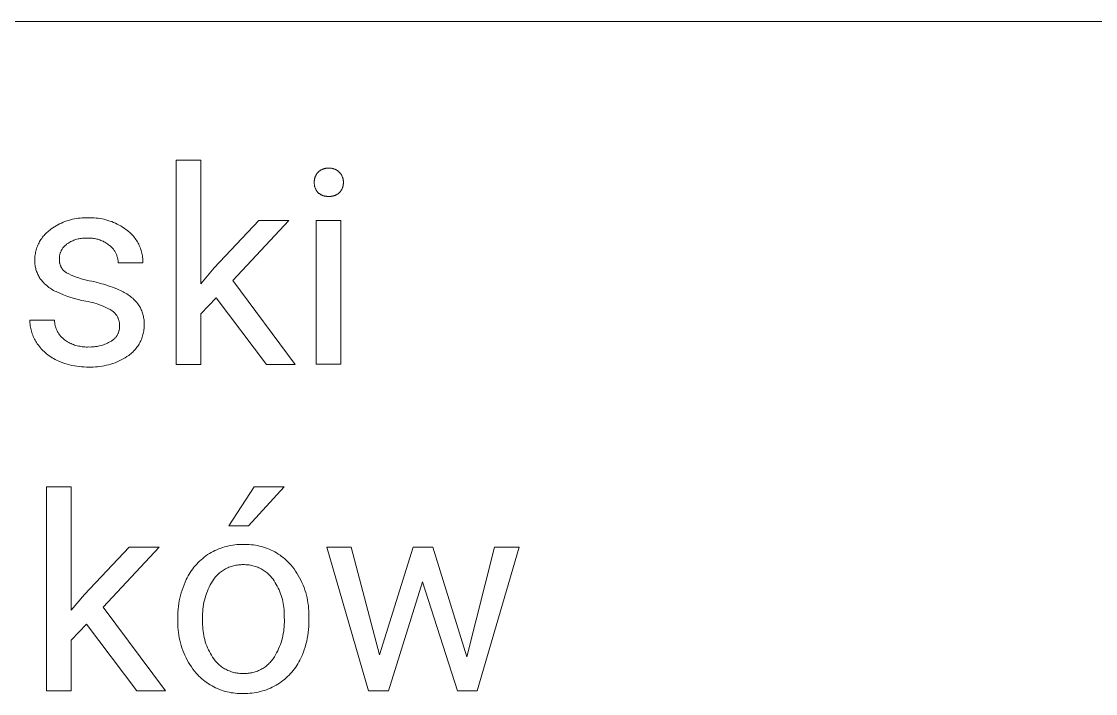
# Model space of a CAD drawing. Header units: millimetres. Extents: x 1434 to 4837, y 1889 to 4267.
# Drawn here: x 4271 to 4449.8, y 2157.9 to 2269.9 of the extents above; entities that cross this region are included whole.
import ezdxf

# ---------------------------------------------------------------- set-up
doc = ezdxf.new("R2010")
doc.units = ezdxf.units.MM
doc.header["$MEASUREMENT"] = 0
doc.layers.add('Domyślny', color=7, linetype='Continuous', true_color=0x000000)

msp = doc.modelspace()

# ---------------------------------------------------------------- linework, layer by layer
at = {"layer": 'Domyślny', "color": 18, "lineweight": 15, "true_color": 0x000000}
for p, q in [((4834.11, 2269.9), (3551.35, 2269.9)), ((4296.75, 2212.78), (4296.75, 2246.77)), ((4296.75, 2246.77), (4300.84, 2246.77)), ((4300.84, 2246.77), (4300.84, 2226.22)), ((4320.5, 2244.93), (4320.56, 2244.98)), ((4320.56, 2244.98), (4320.63, 2245.02)), ((4320.63, 2245.02), (4320.69, 2245.07)), ((4320.69, 2245.07), (4320.76, 2245.11)), ((4320.76, 2245.11), (4320.83, 2245.15)), ((4320.83, 2245.15), (4320.9, 2245.19)), ((4320.9, 2245.19), (4320.97, 2245.23)), ((4320.97, 2245.23), (4321.04, 2245.26)), ((4321.04, 2245.26), (4321.12, 2245.29)), ((4321.12, 2245.29), (4321.19, 2245.32)), ((4321.19, 2245.32), (4321.27, 2245.35)), ((4321.27, 2245.35), (4321.35, 2245.37)), ((4321.35, 2245.37), (4321.42, 2245.39)), ((4321.42, 2245.39), (4321.5, 2245.41)), ((4321.5, 2245.41), (4321.58, 2245.42)), ((4321.58, 2245.42), (4321.66, 2245.44)), ((4321.66, 2245.44), (4321.74, 2245.45)), ((4321.74, 2245.45), (4321.82, 2245.45)), ((4321.82, 2245.45), (4321.9, 2245.46)), ((4321.9, 2245.46), (4321.98, 2245.46)), ((4321.98, 2245.46), (4322.06, 2245.46)), ((4322.06, 2245.46), (4322.14, 2245.45)), ((4322.14, 2245.45), (4322.22, 2245.46)), ((4322.22, 2245.46), (4322.3, 2245.46)), ((4322.3, 2245.46), (4322.38, 2245.46)), ((4322.38, 2245.46), (4322.46, 2245.45)), ((4322.46, 2245.45), (4322.54, 2245.45)), ((4322.54, 2245.45), (4322.62, 2245.44)), ((4322.62, 2245.44), (4322.7, 2245.42)), ((4322.7, 2245.42), (4322.77, 2245.41)), ((4322.77, 2245.41), (4322.85, 2245.39)), ((4322.85, 2245.39), (4322.93, 2245.37)), ((4322.93, 2245.37), (4323.01, 2245.34)), ((4323.01, 2245.34), (4323.08, 2245.32)), ((4323.08, 2245.32), (4323.16, 2245.29)), ((4323.16, 2245.29), (4323.23, 2245.26)), ((4323.23, 2245.26), (4323.3, 2245.23)), ((4323.3, 2245.23), (4323.37, 2245.19)), ((4323.37, 2245.19), (4323.44, 2245.15)), ((4323.44, 2245.15), (4323.51, 2245.11)), ((4323.51, 2245.11), (4323.58, 2245.07)), ((4323.58, 2245.07), (4323.65, 2245.02)), ((4323.65, 2245.02), (4323.71, 2244.97)), ((4323.71, 2244.97), (4323.77, 2244.92)), ((4319.72, 2243.17), (4319.73, 2243.25)), ((4319.72, 2243.09), (4319.72, 2243.17)), ((4319.73, 2243.33), (4319.74, 2243.42)), ((4319.73, 2243.25), (4319.73, 2243.33)), ((4319.74, 2243.42), (4319.75, 2243.5)), ((4319.75, 2243.5), (4319.76, 2243.58)), ((4319.76, 2243.58), (4319.78, 2243.66)), ((4319.78, 2243.66), (4319.8, 2243.74)), ((4319.8, 2243.74), (4319.82, 2243.82)), ((4319.82, 2243.82), (4319.84, 2243.9)), ((4319.84, 2243.9), (4319.87, 2243.98)), ((4319.87, 2243.98), (4319.9, 2244.06)), ((4319.9, 2244.06), (4319.93, 2244.13)), ((4319.93, 2244.13), (4319.96, 2244.21)), ((4319.96, 2244.21), (4320, 2244.28)), ((4320, 2244.28), (4320.04, 2244.36)), ((4320.04, 2244.36), (4320.08, 2244.43)), ((4320.08, 2244.43), (4320.13, 2244.5)), ((4320.13, 2244.5), (4320.17, 2244.57)), ((4320.17, 2244.57), (4320.22, 2244.63)), ((4320.22, 2244.63), (4320.27, 2244.7)), ((4320.27, 2244.7), (4320.32, 2244.76)), ((4320.32, 2244.76), (4320.38, 2244.82)), ((4320.38, 2244.82), (4320.44, 2244.87)), ((4320.44, 2244.87), (4320.5, 2244.93)), ((4323.77, 2244.92), (4323.83, 2244.87)), ((4323.83, 2244.87), (4323.89, 2244.82)), ((4323.89, 2244.82), (4323.95, 2244.76)), ((4323.95, 2244.76), (4324, 2244.7)), ((4324, 2244.7), (4324.06, 2244.64)), ((4324.06, 2244.64), (4324.11, 2244.57)), ((4324.11, 2244.57), (4324.16, 2244.5)), ((4324.16, 2244.5), (4324.2, 2244.43)), ((4324.2, 2244.43), (4324.24, 2244.36)), ((4324.24, 2244.36), (4324.28, 2244.29)), ((4324.28, 2244.29), (4324.32, 2244.21)), ((4324.32, 2244.21), (4324.36, 2244.14)), ((4324.36, 2244.14), (4324.39, 2244.06)), ((4324.39, 2244.06), (4324.42, 2243.98)), ((4324.42, 2243.98), (4324.45, 2243.91)), ((4324.45, 2243.91), (4324.47, 2243.83)), ((4324.47, 2243.83), (4324.5, 2243.75)), ((4324.5, 2243.75), (4324.52, 2243.66)), ((4324.52, 2243.66), (4324.53, 2243.58)), ((4324.53, 2243.58), (4324.55, 2243.5)), ((4324.55, 2243.5), (4324.56, 2243.42)), ((4324.56, 2243.42), (4324.57, 2243.34)), ((4324.57, 2243.34), (4324.57, 2243.25)), ((4324.57, 2243.25), (4324.57, 2243.17)), ((4324.57, 2243.17), (4324.57, 2243.09)), ((4319.72, 2243), (4319.72, 2243.09)), ((4319.72, 2242.92), (4319.72, 2243)), ((4319.73, 2242.84), (4319.72, 2242.92)), ((4319.74, 2242.76), (4319.73, 2242.84)), ((4319.75, 2242.68), (4319.74, 2242.76)), ((4319.76, 2242.59), (4319.75, 2242.68)), ((4319.77, 2242.51), (4319.76, 2242.59)), ((4319.79, 2242.43), (4319.77, 2242.51)), ((4319.81, 2242.35), (4319.79, 2242.43)), ((4319.84, 2242.27), (4319.81, 2242.35)), ((4319.86, 2242.2), (4319.84, 2242.27)), ((4319.89, 2242.12), (4319.86, 2242.2)), ((4319.93, 2242.04), (4319.89, 2242.12)), ((4319.96, 2241.97), (4319.93, 2242.04)), ((4320, 2241.89), (4319.96, 2241.97)), ((4320.04, 2241.82), (4320, 2241.89)), ((4320.08, 2241.75), (4320.04, 2241.82)), ((4320.12, 2241.68), (4320.08, 2241.75)), ((4320.17, 2241.61), (4320.12, 2241.68)), ((4320.22, 2241.55), (4320.17, 2241.61)), ((4320.27, 2241.48), (4320.22, 2241.55)), ((4320.32, 2241.42), (4320.27, 2241.48)), ((4320.38, 2241.37), (4320.32, 2241.42)), ((4320.44, 2241.31), (4320.38, 2241.37)), ((4323.89, 2241.36), (4323.83, 2241.31)), ((4323.95, 2241.42), (4323.89, 2241.36)), ((4324, 2241.48), (4323.95, 2241.42)), ((4324.05, 2241.54), (4324, 2241.48)), ((4324.1, 2241.6), (4324.05, 2241.54)), ((4324.15, 2241.67), (4324.1, 2241.6)), ((4324.19, 2241.73), (4324.15, 2241.67)), ((4324.23, 2241.8), (4324.19, 2241.73)), ((4324.27, 2241.87), (4324.23, 2241.8)), ((4324.31, 2241.94), (4324.27, 2241.87)), ((4324.35, 2242.01), (4324.31, 2241.94)), ((4324.38, 2242.08), (4324.35, 2242.01)), ((4324.41, 2242.16), (4324.38, 2242.08)), ((4324.44, 2242.23), (4324.41, 2242.16)), ((4324.46, 2242.31), (4324.44, 2242.23)), ((4324.49, 2242.38), (4324.46, 2242.31)), ((4324.51, 2242.46), (4324.49, 2242.38)), ((4324.52, 2242.53), (4324.51, 2242.46)), ((4324.54, 2242.61), (4324.52, 2242.53)), ((4324.55, 2242.69), (4324.54, 2242.61)), ((4324.56, 2242.77), (4324.55, 2242.69)), ((4324.57, 2242.85), (4324.56, 2242.77)), ((4324.57, 2243.09), (4324.57, 2243.01)), ((4324.57, 2243.01), (4324.57, 2242.93)), ((4324.57, 2242.93), (4324.57, 2242.85)), ((4320.5, 2241.26), (4320.44, 2241.31)), ((4320.57, 2241.22), (4320.5, 2241.26)), ((4320.63, 2241.17), (4320.57, 2241.22)), ((4320.7, 2241.13), (4320.63, 2241.17)), ((4320.77, 2241.08), (4320.7, 2241.13)), ((4320.83, 2241.04), (4320.77, 2241.08)), ((4320.91, 2241.01), (4320.83, 2241.04)), ((4320.98, 2240.97), (4320.91, 2241.01)), ((4321.05, 2240.94), (4320.98, 2240.97)), ((4321.12, 2240.91), (4321.05, 2240.94)), ((4321.2, 2240.88), (4321.12, 2240.91)), ((4321.27, 2240.86), (4321.2, 2240.88)), ((4321.35, 2240.84), (4321.27, 2240.86)), ((4321.43, 2240.82), (4321.35, 2240.84)), ((4321.5, 2240.8), (4321.43, 2240.82)), ((4321.58, 2240.79), (4321.5, 2240.8)), ((4321.66, 2240.78), (4321.58, 2240.79)), ((4321.74, 2240.77), (4321.66, 2240.78)), ((4321.82, 2240.76), (4321.74, 2240.77)), ((4321.9, 2240.76), (4321.82, 2240.76)), ((4321.98, 2240.76), (4321.9, 2240.76)), ((4322.06, 2240.76), (4321.98, 2240.76)), ((4322.14, 2240.76), (4322.06, 2240.76)), ((4322.22, 2240.76), (4322.14, 2240.76)), ((4322.3, 2240.76), (4322.22, 2240.76)), ((4322.39, 2240.76), (4322.3, 2240.76)), ((4322.47, 2240.76), (4322.39, 2240.76)), ((4322.55, 2240.77), (4322.47, 2240.76)), ((4322.63, 2240.78), (4322.55, 2240.77)), ((4322.71, 2240.79), (4322.63, 2240.78)), ((4322.8, 2240.81), (4322.71, 2240.79)), ((4322.88, 2240.83), (4322.8, 2240.81)), ((4322.96, 2240.85), (4322.88, 2240.83)), ((4323.04, 2240.87), (4322.96, 2240.85)), ((4323.11, 2240.9), (4323.04, 2240.87)), ((4323.19, 2240.93), (4323.11, 2240.9)), ((4323.27, 2240.96), (4323.19, 2240.93)), ((4323.34, 2241), (4323.27, 2240.96)), ((4323.42, 2241.03), (4323.34, 2241)), ((4323.49, 2241.07), (4323.42, 2241.03)), ((4323.56, 2241.12), (4323.49, 2241.07)), ((4323.63, 2241.16), (4323.56, 2241.12)), ((4323.7, 2241.21), (4323.63, 2241.16)), ((4323.76, 2241.26), (4323.7, 2241.21)), ((4323.83, 2241.31), (4323.76, 2241.26)), ((4276.74, 2235.86), (4277.02, 2236.02)), ((4277.02, 2236.02), (4277.31, 2236.17)), ((4277.31, 2236.17), (4277.61, 2236.31)), ((4277.61, 2236.31), (4277.9, 2236.44)), ((4277.9, 2236.44), (4278.21, 2236.56)), ((4278.21, 2236.56), (4278.51, 2236.67)), ((4278.51, 2236.67), (4278.82, 2236.77)), ((4278.82, 2236.77), (4279.14, 2236.86)), ((4279.14, 2236.86), (4279.45, 2236.94)), ((4279.45, 2236.94), (4279.77, 2237.01)), ((4279.77, 2237.01), (4280.09, 2237.06)), ((4280.09, 2237.06), (4280.41, 2237.11)), ((4280.41, 2237.11), (4280.73, 2237.14)), ((4280.73, 2237.14), (4281.06, 2237.17)), ((4281.06, 2237.17), (4281.38, 2237.18)), ((4281.38, 2237.18), (4281.71, 2237.18)), ((4281.71, 2237.18), (4282.03, 2237.18)), ((4282.03, 2237.18), (4282.37, 2237.19)), ((4282.37, 2237.19), (4282.71, 2237.19)), ((4282.71, 2237.19), (4283.04, 2237.17)), ((4283.04, 2237.17), (4283.38, 2237.15)), ((4283.38, 2237.15), (4283.71, 2237.11)), ((4283.71, 2237.11), (4284.05, 2237.07)), ((4284.05, 2237.07), (4284.38, 2237.01)), ((4284.38, 2237.01), (4284.71, 2236.94)), ((4284.71, 2236.94), (4285.03, 2236.86)), ((4285.03, 2236.86), (4285.36, 2236.77)), ((4285.36, 2236.77), (4285.68, 2236.66)), ((4285.68, 2236.66), (4286, 2236.55)), ((4286, 2236.55), (4286.31, 2236.43)), ((4286.31, 2236.43), (4286.62, 2236.29)), ((4286.62, 2236.29), (4286.92, 2236.15)), ((4286.92, 2236.15), (4287.22, 2235.99)), ((4303.04, 2228.85), (4310.5, 2236.73)), ((4315.47, 2236.73), (4306.16, 2226.73)), ((4310.5, 2236.73), (4315.47, 2236.73)), ((4320.06, 2212.79), (4320.06, 2236.73)), ((4320.06, 2236.73), (4324.15, 2236.73)), ((4324.15, 2236.73), (4324.15, 2212.79)), ((4274.59, 2234.11), (4274.72, 2234.27)), ((4274.72, 2234.27), (4274.87, 2234.43)), ((4274.87, 2234.43), (4275.02, 2234.58)), ((4275.02, 2234.58), (4275.17, 2234.73)), ((4275.17, 2234.73), (4275.33, 2234.87)), ((4275.33, 2234.87), (4275.5, 2235.01)), ((4275.5, 2235.01), (4275.66, 2235.14)), ((4275.66, 2235.14), (4275.92, 2235.33)), ((4275.92, 2235.33), (4276.19, 2235.52)), ((4276.19, 2235.52), (4276.46, 2235.7)), ((4276.46, 2235.7), (4276.74, 2235.86)), ((4287.22, 2235.99), (4287.51, 2235.83)), ((4287.51, 2235.83), (4287.8, 2235.65)), ((4287.8, 2235.65), (4288.08, 2235.47)), ((4288.08, 2235.47), (4288.36, 2235.27)), ((4288.36, 2235.27), (4288.63, 2235.07)), ((4288.63, 2235.07), (4288.8, 2234.93)), ((4288.8, 2234.93), (4288.98, 2234.78)), ((4288.98, 2234.78), (4289.14, 2234.62)), ((4289.14, 2234.62), (4289.3, 2234.46)), ((4289.3, 2234.46), (4289.46, 2234.29)), ((4289.46, 2234.29), (4289.61, 2234.12)), ((4273.54, 2232.26), (4273.62, 2232.46)), ((4273.62, 2232.46), (4273.7, 2232.65)), ((4273.7, 2232.65), (4273.79, 2232.85)), ((4273.79, 2232.85), (4273.88, 2233.04)), ((4273.88, 2233.04), (4273.98, 2233.23)), ((4273.98, 2233.23), (4274.09, 2233.41)), ((4274.09, 2233.41), (4274.21, 2233.59)), ((4274.21, 2233.59), (4274.33, 2233.77)), ((4274.33, 2233.77), (4274.45, 2233.94)), ((4274.45, 2233.94), (4274.59, 2234.11)), ((4278.14, 2232.49), (4278.07, 2232.41)), ((4278.22, 2232.57), (4278.14, 2232.49)), ((4278.29, 2232.64), (4278.22, 2232.57)), ((4278.38, 2232.71), (4278.29, 2232.64)), ((4278.46, 2232.77), (4278.38, 2232.71)), ((4278.54, 2232.84), (4278.46, 2232.77)), ((4278.7, 2232.94), (4278.54, 2232.84)), ((4278.85, 2233.04), (4278.7, 2232.94)), ((4279.01, 2233.13), (4278.85, 2233.04)), ((4279.18, 2233.22), (4279.01, 2233.13)), ((4279.34, 2233.3), (4279.18, 2233.22)), ((4279.51, 2233.37), (4279.34, 2233.3)), ((4279.68, 2233.44), (4279.51, 2233.37)), ((4279.85, 2233.51), (4279.68, 2233.44)), ((4280.03, 2233.57), (4279.85, 2233.51)), ((4280.2, 2233.62), (4280.03, 2233.57)), ((4280.38, 2233.67), (4280.2, 2233.62)), ((4280.56, 2233.71), (4280.38, 2233.67)), ((4280.74, 2233.74), (4280.56, 2233.71)), ((4280.93, 2233.77), (4280.74, 2233.74)), ((4281.11, 2233.79), (4280.93, 2233.77)), ((4281.29, 2233.81), (4281.11, 2233.79)), ((4281.48, 2233.82), (4281.29, 2233.81)), ((4281.66, 2233.82), (4281.48, 2233.82)), ((4281.85, 2233.82), (4281.66, 2233.82)), ((4282.03, 2233.81), (4281.85, 2233.82)), ((4282.22, 2233.81), (4282.03, 2233.81)), ((4282.4, 2233.81), (4282.22, 2233.81)), ((4282.59, 2233.8), (4282.4, 2233.81)), ((4282.77, 2233.79), (4282.59, 2233.8)), ((4282.95, 2233.76), (4282.77, 2233.79)), ((4283.14, 2233.74), (4282.95, 2233.76)), ((4283.32, 2233.7), (4283.14, 2233.74)), ((4283.5, 2233.66), (4283.32, 2233.7)), ((4283.68, 2233.61), (4283.5, 2233.66)), ((4283.85, 2233.56), (4283.68, 2233.61)), ((4284.03, 2233.5), (4283.85, 2233.56)), ((4284.2, 2233.43), (4284.03, 2233.5)), ((4284.37, 2233.36), (4284.2, 2233.43)), ((4284.54, 2233.28), (4284.37, 2233.36)), ((4284.7, 2233.2), (4284.54, 2233.28)), ((4284.87, 2233.11), (4284.7, 2233.2)), ((4285.02, 2233.02), (4284.87, 2233.11)), ((4285.18, 2232.92), (4285.02, 2233.02)), ((4285.33, 2232.81), (4285.18, 2232.92)), ((4285.48, 2232.7), (4285.33, 2232.81)), ((4285.62, 2232.59), (4285.48, 2232.7)), ((4285.72, 2232.51), (4285.62, 2232.59)), ((4285.82, 2232.42), (4285.72, 2232.51)), ((4285.92, 2232.34), (4285.82, 2232.42)), ((4289.61, 2234.12), (4289.75, 2233.94)), ((4289.75, 2233.94), (4289.89, 2233.76)), ((4289.89, 2233.76), (4290.02, 2233.57)), ((4290.02, 2233.57), (4290.15, 2233.38)), ((4290.15, 2233.38), (4290.27, 2233.19)), ((4290.27, 2233.19), (4290.38, 2232.99)), ((4290.38, 2232.99), (4290.48, 2232.79)), ((4290.48, 2232.79), (4290.58, 2232.58)), ((4290.58, 2232.58), (4290.67, 2232.37)), ((4273.2, 2230.59), (4273.21, 2230.8)), ((4273.21, 2230.8), (4273.24, 2231.01)), ((4273.24, 2231.01), (4273.27, 2231.23)), ((4273.27, 2231.23), (4273.31, 2231.44)), ((4273.31, 2231.44), (4273.36, 2231.64)), ((4273.36, 2231.64), (4273.41, 2231.85)), ((4273.41, 2231.85), (4273.47, 2232.05)), ((4273.47, 2232.05), (4273.54, 2232.26)), ((4277.29, 2230.71), (4277.28, 2230.6)), ((4277.31, 2230.81), (4277.29, 2230.71)), ((4277.32, 2230.92), (4277.31, 2230.81)), ((4277.35, 2231.02), (4277.32, 2230.92)), ((4277.37, 2231.13), (4277.35, 2231.02)), ((4277.4, 2231.23), (4277.37, 2231.13)), ((4277.43, 2231.33), (4277.4, 2231.23)), ((4277.47, 2231.43), (4277.43, 2231.33)), ((4277.51, 2231.53), (4277.47, 2231.43)), ((4277.55, 2231.62), (4277.51, 2231.53)), ((4277.59, 2231.72), (4277.55, 2231.62)), ((4277.64, 2231.81), (4277.59, 2231.72)), ((4277.69, 2231.9), (4277.64, 2231.81)), ((4277.75, 2231.99), (4277.69, 2231.9)), ((4277.81, 2232.08), (4277.75, 2231.99)), ((4277.87, 2232.17), (4277.81, 2232.08)), ((4277.93, 2232.25), (4277.87, 2232.17)), ((4278, 2232.34), (4277.93, 2232.25)), ((4278.07, 2232.41), (4278, 2232.34)), ((4286.01, 2232.25), (4285.92, 2232.34)), ((4286.1, 2232.15), (4286.01, 2232.25)), ((4286.18, 2232.06), (4286.1, 2232.15)), ((4286.26, 2231.96), (4286.18, 2232.06)), ((4286.34, 2231.86), (4286.26, 2231.96)), ((4286.42, 2231.75), (4286.34, 2231.86)), ((4286.49, 2231.64), (4286.42, 2231.75)), ((4286.55, 2231.53), (4286.49, 2231.64)), ((4286.62, 2231.42), (4286.55, 2231.53)), ((4286.68, 2231.31), (4286.62, 2231.42)), ((4286.73, 2231.19), (4286.68, 2231.31)), ((4286.78, 2231.07), (4286.73, 2231.19)), ((4286.83, 2230.95), (4286.78, 2231.07)), ((4286.87, 2230.83), (4286.83, 2230.95)), ((4286.91, 2230.71), (4286.87, 2230.83)), ((4286.95, 2230.59), (4286.91, 2230.71)), ((4290.67, 2232.37), (4290.76, 2232.16)), ((4290.76, 2232.16), (4290.83, 2231.94)), ((4290.83, 2231.94), (4290.9, 2231.73)), ((4290.9, 2231.73), (4290.96, 2231.51)), ((4290.96, 2231.51), (4291.02, 2231.28)), ((4291.02, 2231.28), (4291.06, 2231.06)), ((4291.06, 2231.06), (4291.1, 2230.84)), ((4291.1, 2230.84), (4291.13, 2230.61)), ((4273.18, 2230.16), (4273.19, 2230.38)), ((4273.18, 2229.98), (4273.18, 2230.16)), ((4273.18, 2229.8), (4273.18, 2229.98)), ((4273.19, 2229.62), (4273.18, 2229.8)), ((4273.19, 2230.38), (4273.2, 2230.59)), ((4273.21, 2229.45), (4273.19, 2229.62)), ((4273.23, 2229.27), (4273.21, 2229.45)), ((4273.26, 2229.09), (4273.23, 2229.27)), ((4273.29, 2228.92), (4273.26, 2229.09)), ((4273.33, 2228.74), (4273.29, 2228.92)), ((4277.28, 2230.5), (4277.27, 2230.39)), ((4277.27, 2230.39), (4277.27, 2230.29)), ((4277.27, 2230.29), (4277.27, 2230.2)), ((4277.27, 2230.2), (4277.27, 2230.12)), ((4277.27, 2230.12), (4277.27, 2230.03)), ((4277.27, 2230.03), (4277.28, 2229.95)), ((4277.28, 2230.6), (4277.28, 2230.5)), ((4277.28, 2229.95), (4277.29, 2229.86)), ((4277.29, 2229.86), (4277.3, 2229.78)), ((4277.3, 2229.78), (4277.31, 2229.69)), ((4277.31, 2229.69), (4277.33, 2229.61)), ((4277.33, 2229.61), (4277.35, 2229.52)), ((4277.35, 2229.52), (4277.38, 2229.44)), ((4277.38, 2229.44), (4277.4, 2229.36)), ((4277.4, 2229.36), (4277.43, 2229.28)), ((4277.43, 2229.28), (4277.46, 2229.2)), ((4277.46, 2229.2), (4277.5, 2229.12)), ((4277.5, 2229.12), (4277.53, 2229.05)), ((4277.53, 2229.05), (4277.57, 2228.97)), ((4277.57, 2228.97), (4277.62, 2228.9)), ((4277.62, 2228.9), (4277.66, 2228.82)), ((4286.98, 2230.46), (4286.95, 2230.59)), ((4287, 2230.34), (4286.98, 2230.46)), ((4287.02, 2230.21), (4287, 2230.34)), ((4287.04, 2230.08), (4287.02, 2230.21)), ((4287.05, 2229.95), (4287.04, 2230.08)), ((4287.06, 2229.83), (4287.05, 2229.95)), ((4287.06, 2229.7), (4287.06, 2229.83)), ((4291.18, 2229.7), (4287.06, 2229.7)), ((4291.13, 2230.61), (4291.15, 2230.38)), ((4291.15, 2230.38), (4291.17, 2230.15)), ((4291.17, 2230.15), (4291.18, 2229.93)), ((4291.18, 2229.93), (4291.18, 2229.7)), ((4300.84, 2226.22), (4303.04, 2228.85)), ((4273.38, 2228.57), (4273.33, 2228.74)), ((4273.43, 2228.4), (4273.38, 2228.57)), ((4273.49, 2228.23), (4273.43, 2228.4)), ((4273.55, 2228.06), (4273.49, 2228.23)), ((4273.62, 2227.89), (4273.55, 2228.06)), ((4273.69, 2227.73), (4273.62, 2227.89)), ((4273.77, 2227.57), (4273.69, 2227.73)), ((4273.86, 2227.41), (4273.77, 2227.57)), ((4273.95, 2227.25), (4273.86, 2227.41)), ((4274.04, 2227.1), (4273.95, 2227.25)), ((4274.19, 2226.92), (4274.04, 2227.1)), ((4277.66, 2228.82), (4277.71, 2228.75)), ((4277.71, 2228.75), (4277.76, 2228.68)), ((4277.76, 2228.68), (4277.81, 2228.62)), ((4277.81, 2228.62), (4277.87, 2228.55)), ((4277.87, 2228.55), (4277.92, 2228.49)), ((4277.92, 2228.49), (4277.98, 2228.42)), ((4277.98, 2228.42), (4278.04, 2228.37)), ((4278.04, 2228.37), (4278.11, 2228.31)), ((4278.11, 2228.31), (4278.17, 2228.25)), ((4278.17, 2228.25), (4278.24, 2228.2)), ((4278.24, 2228.2), (4278.31, 2228.15)), ((4278.31, 2228.15), (4278.38, 2228.1)), ((4278.38, 2228.1), (4278.45, 2228.05)), ((4278.45, 2228.05), (4278.85, 2227.85)), ((4278.85, 2227.85), (4279.26, 2227.66)), ((4279.26, 2227.66), (4279.67, 2227.48)), ((4279.67, 2227.48), (4280.09, 2227.32)), ((4280.09, 2227.32), (4280.51, 2227.17)), ((4280.51, 2227.17), (4280.93, 2227.03)), ((4274.33, 2226.73), (4274.19, 2226.92)), ((4274.49, 2226.56), (4274.33, 2226.73)), ((4274.65, 2226.39), (4274.49, 2226.56)), ((4274.82, 2226.22), (4274.65, 2226.39)), ((4274.99, 2226.06), (4274.82, 2226.22)), ((4275.16, 2225.9), (4274.99, 2226.06)), ((4275.35, 2225.76), (4275.16, 2225.9)), ((4275.53, 2225.61), (4275.35, 2225.76)), ((4275.72, 2225.48), (4275.53, 2225.61)), ((4275.92, 2225.35), (4275.72, 2225.48)), ((4276.12, 2225.22), (4275.92, 2225.35)), ((4280.93, 2227.03), (4281.37, 2226.91)), ((4281.37, 2226.91), (4281.8, 2226.8)), ((4281.8, 2226.8), (4282.24, 2226.7)), ((4282.24, 2226.7), (4282.68, 2226.62)), ((4282.68, 2226.62), (4283.41, 2226.45)), ((4283.41, 2226.45), (4284.14, 2226.27)), ((4284.14, 2226.27), (4284.86, 2226.06)), ((4284.86, 2226.06), (4285.57, 2225.82)), ((4285.57, 2225.82), (4286.27, 2225.57)), ((4286.27, 2225.57), (4286.97, 2225.29)), ((4286.97, 2225.29), (4287.65, 2224.98)), ((4306.16, 2226.73), (4316.56, 2212.78)), ((4276.32, 2225.11), (4276.12, 2225.22)), ((4276.53, 2225), (4276.32, 2225.11)), ((4276.74, 2224.89), (4276.53, 2225)), ((4277.33, 2224.63), (4276.74, 2224.89)), ((4277.94, 2224.38), (4277.33, 2224.63)), ((4278.54, 2224.15), (4277.94, 2224.38)), ((4279.16, 2223.94), (4278.54, 2224.15)), ((4279.78, 2223.75), (4279.16, 2223.94)), ((4280.41, 2223.58), (4279.78, 2223.75)), ((4281.04, 2223.43), (4280.41, 2223.58)), ((4287.65, 2224.98), (4287.87, 2224.88)), ((4287.87, 2224.88), (4288.09, 2224.77)), ((4288.09, 2224.77), (4288.3, 2224.65)), ((4288.3, 2224.65), (4288.51, 2224.52)), ((4288.51, 2224.52), (4288.72, 2224.38)), ((4288.72, 2224.38), (4288.92, 2224.24)), ((4288.92, 2224.24), (4289.11, 2224.09)), ((4289.11, 2224.09), (4289.3, 2223.94)), ((4289.3, 2223.94), (4289.49, 2223.78)), ((4289.49, 2223.78), (4289.66, 2223.61)), ((4289.66, 2223.61), (4289.84, 2223.43)), ((4303.41, 2223.87), (4300.84, 2221.2)), ((4311.75, 2212.78), (4303.41, 2223.87)), ((4281.68, 2223.3), (4281.04, 2223.43)), ((4282.06, 2223.23), (4281.68, 2223.3)), ((4282.45, 2223.15), (4282.06, 2223.23)), ((4282.82, 2223.06), (4282.45, 2223.15)), ((4283.2, 2222.96), (4282.82, 2223.06)), ((4283.57, 2222.85), (4283.2, 2222.96)), ((4283.94, 2222.72), (4283.57, 2222.85)), ((4284.3, 2222.58), (4283.94, 2222.72)), ((4284.66, 2222.43), (4284.3, 2222.58)), ((4285.02, 2222.27), (4284.66, 2222.43)), ((4285.36, 2222.1), (4285.02, 2222.27)), ((4285.71, 2221.92), (4285.36, 2222.1)), ((4286.04, 2221.72), (4285.71, 2221.92)), ((4286.13, 2221.66), (4286.04, 2221.72)), ((4289.84, 2223.43), (4290, 2223.26)), ((4290, 2223.26), (4290.16, 2223.07)), ((4290.16, 2223.07), (4290.32, 2222.88)), ((4290.32, 2222.88), (4290.46, 2222.68)), ((4290.46, 2222.68), (4290.57, 2222.52)), ((4290.57, 2222.52), (4290.67, 2222.36)), ((4290.67, 2222.36), (4290.76, 2222.19)), ((4290.76, 2222.19), (4290.84, 2222.02)), ((4290.84, 2222.02), (4290.92, 2221.85)), ((4290.92, 2221.85), (4291, 2221.67)), ((4272.37, 2219.92), (4272.37, 2220.16)), ((4272.37, 2220.16), (4276.46, 2220.16)), ((4272.38, 2219.69), (4272.37, 2219.92)), ((4276.46, 2220.16), (4276.46, 2220.01)), ((4276.46, 2220.01), (4276.47, 2219.87)), ((4286.21, 2221.59), (4286.13, 2221.66)), ((4286.29, 2221.53), (4286.21, 2221.59)), ((4286.36, 2221.46), (4286.29, 2221.53)), ((4286.44, 2221.39), (4286.36, 2221.46)), ((4286.51, 2221.31), (4286.44, 2221.39)), ((4286.58, 2221.23), (4286.51, 2221.31)), ((4286.64, 2221.15), (4286.58, 2221.23)), ((4286.7, 2221.07), (4286.64, 2221.15)), ((4286.76, 2220.99), (4286.7, 2221.07)), ((4286.82, 2220.9), (4286.76, 2220.99)), ((4286.88, 2220.81), (4286.82, 2220.9)), ((4286.93, 2220.72), (4286.88, 2220.81)), ((4286.98, 2220.63), (4286.93, 2220.72)), ((4287.02, 2220.54), (4286.98, 2220.63)), ((4287.06, 2220.45), (4287.02, 2220.54)), ((4287.1, 2220.35), (4287.06, 2220.45)), ((4287.14, 2220.25), (4287.1, 2220.35)), ((4287.17, 2220.16), (4287.14, 2220.25)), ((4287.2, 2220.06), (4287.17, 2220.16)), ((4287.22, 2219.96), (4287.2, 2220.06)), ((4287.25, 2219.86), (4287.22, 2219.96)), ((4291, 2221.67), (4291.07, 2221.49)), ((4291.07, 2221.49), (4291.13, 2221.31)), ((4291.13, 2221.31), (4291.18, 2221.13)), ((4291.18, 2221.13), (4291.23, 2220.94)), ((4291.23, 2220.94), (4291.28, 2220.75)), ((4291.28, 2220.75), (4291.31, 2220.57)), ((4291.31, 2220.57), (4291.34, 2220.38)), ((4291.34, 2220.38), (4291.37, 2220.19)), ((4291.37, 2220.19), (4291.38, 2219.99)), ((4291.38, 2219.99), (4291.39, 2219.8)), ((4300.84, 2221.2), (4300.84, 2212.78)), ((4272.4, 2219.46), (4272.38, 2219.69)), ((4272.43, 2219.22), (4272.4, 2219.46)), ((4272.46, 2218.99), (4272.43, 2219.22)), ((4272.51, 2218.76), (4272.46, 2218.99)), ((4272.56, 2218.54), (4272.51, 2218.76)), ((4272.61, 2218.31), (4272.56, 2218.54)), ((4272.68, 2218.08), (4272.61, 2218.31)), ((4276.47, 2219.87), (4276.49, 2219.72)), ((4276.49, 2219.72), (4276.51, 2219.58)), ((4276.51, 2219.58), (4276.53, 2219.43)), ((4276.53, 2219.43), (4276.56, 2219.29)), ((4276.56, 2219.29), (4276.6, 2219.15)), ((4276.6, 2219.15), (4276.64, 2219.01)), ((4276.64, 2219.01), (4276.68, 2218.87)), ((4276.68, 2218.87), (4276.73, 2218.74)), ((4276.73, 2218.74), (4276.79, 2218.6)), ((4276.79, 2218.6), (4276.84, 2218.47)), ((4276.84, 2218.47), (4276.91, 2218.34)), ((4276.91, 2218.34), (4276.97, 2218.21)), ((4276.97, 2218.21), (4277.05, 2218.08)), ((4287.1, 2218.05), (4287.14, 2218.15)), ((4287.14, 2218.15), (4287.17, 2218.24)), ((4287.17, 2218.24), (4287.2, 2218.34)), ((4287.2, 2218.34), (4287.22, 2218.44)), ((4287.22, 2218.44), (4287.24, 2218.54)), ((4287.24, 2218.54), (4287.26, 2218.64)), ((4287.26, 2219.75), (4287.25, 2219.86)), ((4287.28, 2219.65), (4287.26, 2219.75)), ((4287.26, 2218.64), (4287.28, 2218.73)), ((4287.29, 2219.55), (4287.28, 2219.65)), ((4287.28, 2218.73), (4287.29, 2218.83)), ((4287.3, 2219.45), (4287.29, 2219.55)), ((4287.29, 2218.83), (4287.3, 2218.94)), ((4287.3, 2219.34), (4287.3, 2219.45)), ((4287.3, 2219.24), (4287.3, 2219.34)), ((4287.3, 2219.14), (4287.3, 2219.24)), ((4287.3, 2219.04), (4287.3, 2219.14)), ((4287.3, 2218.94), (4287.3, 2219.04)), ((4291.29, 2218.15), (4291.25, 2217.94)), ((4291.32, 2218.36), (4291.29, 2218.15)), ((4291.35, 2218.57), (4291.32, 2218.36)), ((4291.37, 2218.78), (4291.35, 2218.57)), ((4291.39, 2218.99), (4291.37, 2218.78)), ((4291.39, 2219.8), (4291.4, 2219.61)), ((4291.4, 2219.61), (4291.39, 2219.42)), ((4291.39, 2219.42), (4291.39, 2219.21)), ((4291.39, 2219.21), (4291.39, 2218.99)), ((4272.75, 2217.86), (4272.68, 2218.08)), ((4272.84, 2217.64), (4272.75, 2217.86)), ((4272.92, 2217.43), (4272.84, 2217.64)), ((4273.02, 2217.21), (4272.92, 2217.43)), ((4273.12, 2217), (4273.02, 2217.21)), ((4273.23, 2216.8), (4273.12, 2217)), ((4273.35, 2216.59), (4273.23, 2216.8)), ((4273.47, 2216.4), (4273.35, 2216.59)), ((4273.6, 2216.2), (4273.47, 2216.4)), ((4277.05, 2218.08), (4277.12, 2217.96)), ((4277.12, 2217.96), (4277.2, 2217.84)), ((4277.2, 2217.84), (4277.29, 2217.72)), ((4277.29, 2217.72), (4277.38, 2217.6)), ((4277.38, 2217.6), (4277.47, 2217.49)), ((4277.47, 2217.49), (4277.57, 2217.38)), ((4277.57, 2217.38), (4277.67, 2217.28)), ((4277.67, 2217.28), (4277.77, 2217.18)), ((4277.77, 2217.18), (4277.88, 2217.08)), ((4277.88, 2217.08), (4277.99, 2216.98)), ((4277.99, 2216.98), (4278.1, 2216.89)), ((4278.1, 2216.89), (4278.28, 2216.77)), ((4278.28, 2216.77), (4278.46, 2216.65)), ((4278.46, 2216.65), (4278.64, 2216.54)), ((4278.64, 2216.54), (4278.83, 2216.43)), ((4278.83, 2216.43), (4279.03, 2216.33)), ((4279.03, 2216.33), (4279.22, 2216.24)), ((4285.28, 2216.3), (4285.48, 2216.4)), ((4285.48, 2216.4), (4285.69, 2216.51)), ((4285.69, 2216.51), (4285.89, 2216.62)), ((4285.89, 2216.62), (4285.97, 2216.67)), ((4285.97, 2216.67), (4286.05, 2216.73)), ((4286.05, 2216.73), (4286.14, 2216.79)), ((4286.14, 2216.79), (4286.22, 2216.85)), ((4286.22, 2216.85), (4286.29, 2216.91)), ((4286.29, 2216.91), (4286.37, 2216.98)), ((4286.37, 2216.98), (4286.44, 2217.05)), ((4286.44, 2217.05), (4286.51, 2217.12)), ((4286.51, 2217.12), (4286.58, 2217.2)), ((4286.58, 2217.2), (4286.65, 2217.27)), ((4286.65, 2217.27), (4286.71, 2217.35)), ((4286.71, 2217.35), (4286.77, 2217.43)), ((4286.77, 2217.43), (4286.83, 2217.52)), ((4286.83, 2217.52), (4286.88, 2217.6)), ((4286.88, 2217.6), (4286.93, 2217.69)), ((4286.93, 2217.69), (4286.98, 2217.78)), ((4286.98, 2217.78), (4287.02, 2217.87)), ((4287.02, 2217.87), (4287.06, 2217.96)), ((4287.06, 2217.96), (4287.1, 2218.05)), ((4290.65, 2216.34), (4290.54, 2216.16)), ((4290.75, 2216.53), (4290.65, 2216.34)), ((4290.84, 2216.72), (4290.75, 2216.53)), ((4290.93, 2216.92), (4290.84, 2216.72)), ((4291, 2217.12), (4290.93, 2216.92)), ((4291.07, 2217.32), (4291, 2217.12)), ((4291.14, 2217.52), (4291.07, 2217.32)), ((4291.2, 2217.73), (4291.14, 2217.52)), ((4291.25, 2217.94), (4291.2, 2217.73)), ((4273.77, 2215.97), (4273.6, 2216.2)), ((4273.94, 2215.75), (4273.77, 2215.97)), ((4274.13, 2215.53), (4273.94, 2215.75)), ((4274.32, 2215.32), (4274.13, 2215.53)), ((4274.51, 2215.11), (4274.32, 2215.32)), ((4274.72, 2214.92), (4274.51, 2215.11)), ((4274.93, 2214.73), (4274.72, 2214.92)), ((4275.15, 2214.54), (4274.93, 2214.73)), ((4275.37, 2214.37), (4275.15, 2214.54)), ((4279.22, 2216.24), (4279.42, 2216.16)), ((4279.42, 2216.16), (4279.62, 2216.08)), ((4279.62, 2216.08), (4279.82, 2216)), ((4279.82, 2216), (4280.03, 2215.94)), ((4280.03, 2215.94), (4280.24, 2215.88)), ((4280.24, 2215.88), (4280.45, 2215.83)), ((4280.45, 2215.83), (4280.66, 2215.79)), ((4280.66, 2215.79), (4280.87, 2215.75)), ((4280.87, 2215.75), (4281.09, 2215.72)), ((4281.09, 2215.72), (4281.3, 2215.7)), ((4281.3, 2215.7), (4281.52, 2215.68)), ((4281.52, 2215.68), (4281.74, 2215.67)), ((4281.74, 2215.67), (4281.95, 2215.67)), ((4281.95, 2215.67), (4282.17, 2215.68)), ((4282.17, 2215.68), (4282.4, 2215.67)), ((4282.4, 2215.67), (4282.63, 2215.68)), ((4282.63, 2215.68), (4282.85, 2215.69)), ((4282.85, 2215.69), (4283.08, 2215.7)), ((4283.08, 2215.7), (4283.31, 2215.73)), ((4283.31, 2215.73), (4283.54, 2215.76)), ((4283.54, 2215.76), (4283.76, 2215.8)), ((4283.76, 2215.8), (4283.98, 2215.85)), ((4283.98, 2215.85), (4284.21, 2215.91)), ((4284.21, 2215.91), (4284.43, 2215.97)), ((4284.43, 2215.97), (4284.64, 2216.04)), ((4284.64, 2216.04), (4284.86, 2216.12)), ((4284.86, 2216.12), (4285.07, 2216.21)), ((4285.07, 2216.21), (4285.28, 2216.3)), ((4289.17, 2214.54), (4289, 2214.4)), ((4289.33, 2214.68), (4289.17, 2214.54)), ((4289.49, 2214.82), (4289.33, 2214.68)), ((4289.64, 2214.97), (4289.49, 2214.82)), ((4289.79, 2215.13), (4289.64, 2214.97)), ((4289.93, 2215.29), (4289.79, 2215.13)), ((4290.06, 2215.45), (4289.93, 2215.29)), ((4290.19, 2215.62), (4290.06, 2215.45)), ((4290.32, 2215.8), (4290.19, 2215.62)), ((4290.43, 2215.97), (4290.32, 2215.8)), ((4290.54, 2216.16), (4290.43, 2215.97)), ((4275.6, 2214.2), (4275.37, 2214.37)), ((4275.83, 2214.04), (4275.6, 2214.2)), ((4276.07, 2213.88), (4275.83, 2214.04)), ((4276.32, 2213.74), (4276.07, 2213.88)), ((4276.57, 2213.6), (4276.32, 2213.74)), ((4276.82, 2213.48), (4276.57, 2213.6)), ((4277.08, 2213.36), (4276.82, 2213.48)), ((4277.45, 2213.2), (4277.08, 2213.36)), ((4277.83, 2213.06), (4277.45, 2213.2)), ((4278.21, 2212.93), (4277.83, 2213.06)), ((4278.59, 2212.81), (4278.21, 2212.93)), ((4278.98, 2212.71), (4278.59, 2212.81)), ((4285.84, 2212.81), (4285.48, 2212.71)), ((4286.19, 2212.93), (4285.84, 2212.81)), ((4286.54, 2213.06), (4286.19, 2212.93)), ((4286.88, 2213.2), (4286.54, 2213.06)), ((4287.22, 2213.35), (4286.88, 2213.2)), ((4287.56, 2213.51), (4287.22, 2213.35)), ((4287.88, 2213.69), (4287.56, 2213.51)), ((4288.21, 2213.87), (4287.88, 2213.69)), ((4288.52, 2214.07), (4288.21, 2213.87)), ((4288.83, 2214.28), (4288.52, 2214.07)), ((4289, 2214.4), (4288.83, 2214.28)), ((4300.84, 2212.78), (4296.75, 2212.78)), ((4316.56, 2212.78), (4311.75, 2212.78)), ((4324.15, 2212.79), (4320.06, 2212.79)), ((4279.37, 2212.61), (4278.98, 2212.71)), ((4279.77, 2212.54), (4279.37, 2212.61)), ((4280.16, 2212.47), (4279.77, 2212.54)), ((4280.56, 2212.42), (4280.16, 2212.47)), ((4280.96, 2212.38), (4280.56, 2212.42)), ((4281.36, 2212.35), (4280.96, 2212.38)), ((4281.77, 2212.34), (4281.36, 2212.35)), ((4282.17, 2212.34), (4281.77, 2212.34)), ((4282.54, 2212.33), (4282.17, 2212.34)), ((4282.91, 2212.33), (4282.54, 2212.33)), ((4283.28, 2212.35), (4282.91, 2212.33)), ((4283.65, 2212.38), (4283.28, 2212.35)), ((4284.02, 2212.42), (4283.65, 2212.38)), ((4284.39, 2212.47), (4284.02, 2212.42)), ((4284.76, 2212.54), (4284.39, 2212.47)), ((4285.12, 2212.62), (4284.76, 2212.54)), ((4285.48, 2212.71), (4285.12, 2212.62)), ((4275.15, 2158.39), (4275.15, 2192.39)), ((4275.15, 2192.39), (4279.24, 2192.39)), ((4279.24, 2192.39), (4279.24, 2171.83)), ((4305.47, 2185.9), (4309.74, 2192.39)), ((4314.7, 2192.39), (4308.77, 2185.89)), ((4309.74, 2192.39), (4314.7, 2192.39)), ((4308.77, 2185.89), (4305.47, 2185.9)), ((4281.44, 2174.46), (4288.89, 2182.35)), ((4293.87, 2182.35), (4284.55, 2172.34)), ((4288.89, 2182.35), (4293.87, 2182.35)), ((4304.47, 2182.27), (4304.8, 2182.37)), ((4304.8, 2182.37), (4305.14, 2182.46)), ((4305.14, 2182.46), (4305.47, 2182.54)), ((4305.47, 2182.54), (4305.81, 2182.61)), ((4305.81, 2182.61), (4306.16, 2182.67)), ((4306.16, 2182.67), (4306.5, 2182.71)), ((4306.5, 2182.71), (4306.85, 2182.75)), ((4306.85, 2182.75), (4307.19, 2182.77)), ((4307.19, 2182.77), (4307.54, 2182.78)), ((4307.54, 2182.78), (4307.89, 2182.78)), ((4307.89, 2182.78), (4308.23, 2182.79)), ((4308.23, 2182.79), (4308.57, 2182.78)), ((4308.57, 2182.78), (4308.91, 2182.77)), ((4308.91, 2182.77), (4309.25, 2182.74)), ((4309.25, 2182.74), (4309.59, 2182.7)), ((4309.59, 2182.7), (4309.93, 2182.65)), ((4309.93, 2182.65), (4310.27, 2182.59)), ((4310.27, 2182.59), (4310.6, 2182.51)), ((4310.6, 2182.51), (4310.93, 2182.43)), ((4310.93, 2182.43), (4311.26, 2182.33)), ((4328.76, 2158.4), (4321.8, 2182.34)), ((4321.8, 2182.34), (4325.88, 2182.34)), ((4325.88, 2182.34), (4330.59, 2164.41)), ((4330.59, 2164.41), (4336.17, 2182.34)), ((4336.17, 2182.34), (4339.47, 2182.34)), ((4339.47, 2182.34), (4345.16, 2164.04)), ((4345.16, 2164.04), (4349.76, 2182.34)), ((4353.86, 2182.34), (4346.88, 2158.4)), ((4349.76, 2182.34), (4353.86, 2182.34)), ((4301.14, 2180.45), (4301.41, 2180.67)), ((4301.41, 2180.67), (4301.69, 2180.88)), ((4301.69, 2180.88), (4301.97, 2181.08)), ((4301.97, 2181.08), (4302.26, 2181.26)), ((4302.26, 2181.26), (4302.56, 2181.44)), ((4302.56, 2181.44), (4302.87, 2181.6)), ((4302.87, 2181.6), (4303.18, 2181.76)), ((4303.18, 2181.76), (4303.5, 2181.9)), ((4303.5, 2181.9), (4303.82, 2182.04)), ((4303.82, 2182.04), (4304.14, 2182.16)), ((4304.14, 2182.16), (4304.47, 2182.27)), ((4311.26, 2182.33), (4311.59, 2182.22)), ((4311.59, 2182.22), (4311.91, 2182.11)), ((4311.91, 2182.11), (4312.22, 2181.98)), ((4312.22, 2181.98), (4312.54, 2181.84)), ((4312.54, 2181.84), (4312.84, 2181.69)), ((4312.84, 2181.69), (4313.15, 2181.53)), ((4313.15, 2181.53), (4313.44, 2181.36)), ((4313.44, 2181.36), (4313.73, 2181.18)), ((4313.73, 2181.18), (4314.02, 2180.99)), ((4314.02, 2180.99), (4314.29, 2180.79)), ((4314.29, 2180.79), (4314.57, 2180.58)), ((4314.57, 2180.58), (4314.83, 2180.36)), ((4299.48, 2178.7), (4299.69, 2178.98)), ((4299.69, 2178.98), (4299.91, 2179.24)), ((4299.91, 2179.24), (4300.14, 2179.5)), ((4300.14, 2179.5), (4300.38, 2179.75)), ((4300.38, 2179.75), (4300.62, 2179.99)), ((4300.62, 2179.99), (4300.88, 2180.23)), ((4300.88, 2180.23), (4301.14, 2180.45)), ((4305.14, 2178.82), (4304.96, 2178.72)), ((4305.33, 2178.9), (4305.14, 2178.82)), ((4305.51, 2178.98), (4305.33, 2178.9)), ((4305.7, 2179.05), (4305.51, 2178.98)), ((4305.89, 2179.12), (4305.7, 2179.05)), ((4306.09, 2179.18), (4305.89, 2179.12)), ((4306.28, 2179.23), (4306.09, 2179.18)), ((4306.48, 2179.28), (4306.28, 2179.23)), ((4306.68, 2179.32), (4306.48, 2179.28)), ((4306.88, 2179.35), (4306.68, 2179.32)), ((4307.08, 2179.38), (4306.88, 2179.35)), ((4307.28, 2179.4), (4307.08, 2179.38)), ((4307.48, 2179.41), (4307.28, 2179.4)), ((4307.68, 2179.42), (4307.48, 2179.41)), ((4307.89, 2179.42), (4307.68, 2179.42)), ((4308.09, 2179.42), (4307.89, 2179.42)), ((4308.3, 2179.41), (4308.09, 2179.42)), ((4308.5, 2179.4), (4308.3, 2179.41)), ((4308.71, 2179.38), (4308.5, 2179.4)), ((4308.91, 2179.36), (4308.71, 2179.38)), ((4309.11, 2179.32), (4308.91, 2179.36)), ((4309.32, 2179.28), (4309.11, 2179.32)), ((4309.52, 2179.24), (4309.32, 2179.28)), ((4309.71, 2179.18), (4309.52, 2179.24)), ((4309.91, 2179.12), (4309.71, 2179.18)), ((4310.11, 2179.05), (4309.91, 2179.12)), ((4310.3, 2178.98), (4310.11, 2179.05)), ((4310.49, 2178.9), (4310.3, 2178.98)), ((4310.67, 2178.81), (4310.49, 2178.9)), ((4310.86, 2178.72), (4310.67, 2178.81)), ((4314.83, 2180.36), (4315.09, 2180.13)), ((4315.09, 2180.13), (4315.33, 2179.9)), ((4315.33, 2179.9), (4315.57, 2179.66)), ((4315.57, 2179.66), (4315.81, 2179.4)), ((4315.81, 2179.4), (4316.08, 2179.06)), ((4316.08, 2179.06), (4316.35, 2178.71)), ((4298.41, 2176.92), (4298.56, 2177.23)), ((4298.56, 2177.23), (4298.73, 2177.54)), ((4298.73, 2177.54), (4298.9, 2177.84)), ((4298.9, 2177.84), (4299.08, 2178.13)), ((4299.08, 2178.13), (4299.27, 2178.42)), ((4299.27, 2178.42), (4299.48, 2178.7)), ((4302.99, 2177.01), (4302.78, 2176.69)), ((4303.11, 2177.18), (4302.99, 2177.01)), ((4303.24, 2177.33), (4303.11, 2177.18)), ((4303.37, 2177.48), (4303.24, 2177.33)), ((4303.51, 2177.63), (4303.37, 2177.48)), ((4303.66, 2177.77), (4303.51, 2177.63)), ((4303.8, 2177.91), (4303.66, 2177.77)), ((4303.96, 2178.04), (4303.8, 2177.91)), ((4304.12, 2178.17), (4303.96, 2178.04)), ((4304.28, 2178.29), (4304.12, 2178.17)), ((4304.44, 2178.41), (4304.28, 2178.29)), ((4304.61, 2178.52), (4304.44, 2178.41)), ((4304.79, 2178.62), (4304.61, 2178.52)), ((4304.96, 2178.72), (4304.79, 2178.62)), ((4311.04, 2178.62), (4310.86, 2178.72)), ((4311.21, 2178.51), (4311.04, 2178.62)), ((4311.38, 2178.4), (4311.21, 2178.51)), ((4311.55, 2178.28), (4311.38, 2178.4)), ((4311.72, 2178.16), (4311.55, 2178.28)), ((4311.88, 2178.03), (4311.72, 2178.16)), ((4312.03, 2177.89), (4311.88, 2178.03)), ((4312.18, 2177.75), (4312.03, 2177.89)), ((4312.33, 2177.61), (4312.18, 2177.75)), ((4312.47, 2177.46), (4312.33, 2177.61)), ((4312.61, 2177.3), (4312.47, 2177.46)), ((4312.74, 2177.14), (4312.61, 2177.3)), ((4312.86, 2176.98), (4312.74, 2177.14)), ((4313.05, 2176.7), (4312.86, 2176.98)), ((4316.35, 2178.71), (4316.6, 2178.35)), ((4316.6, 2178.35), (4316.84, 2177.98)), ((4316.84, 2177.98), (4317.07, 2177.6)), ((4317.07, 2177.6), (4317.29, 2177.21)), ((4317.29, 2177.21), (4317.49, 2176.82)), ((4297.58, 2174.74), (4297.72, 2175.19)), ((4297.72, 2175.19), (4297.87, 2175.63)), ((4297.87, 2175.63), (4298.03, 2176.07)), ((4298.03, 2176.07), (4298.22, 2176.5)), ((4298.22, 2176.5), (4298.41, 2176.92)), ((4302.07, 2175.34), (4301.92, 2174.98)), ((4302.23, 2175.68), (4302.07, 2175.34)), ((4302.4, 2176.03), (4302.23, 2175.68)), ((4302.59, 2176.36), (4302.4, 2176.03)), ((4302.78, 2176.69), (4302.59, 2176.36)), ((4313.23, 2176.41), (4313.05, 2176.7)), ((4313.4, 2176.12), (4313.23, 2176.41)), ((4313.57, 2175.82), (4313.4, 2176.12)), ((4313.72, 2175.52), (4313.57, 2175.82)), ((4313.86, 2175.21), (4313.72, 2175.52)), ((4313.99, 2174.9), (4313.86, 2175.21)), ((4317.49, 2176.82), (4317.68, 2176.42)), ((4317.68, 2176.42), (4317.85, 2176.01)), ((4317.85, 2176.01), (4318.02, 2175.6)), ((4318.02, 2175.6), (4318.16, 2175.18)), ((4318.16, 2175.18), (4318.3, 2174.76)), ((4337.74, 2176.55), (4332.08, 2158.4)), ((4343.56, 2158.4), (4337.74, 2176.55)), ((4279.24, 2171.83), (4281.44, 2174.46)), ((4297.25, 2173.38), (4297.35, 2173.84)), ((4297.35, 2173.84), (4297.45, 2174.29)), ((4297.45, 2174.29), (4297.58, 2174.74)), ((4301.45, 2173.52), (4301.36, 2173.15)), ((4301.55, 2173.89), (4301.45, 2173.52)), ((4301.66, 2174.26), (4301.55, 2173.89)), ((4301.78, 2174.62), (4301.66, 2174.26)), ((4301.92, 2174.98), (4301.78, 2174.62)), ((4314.11, 2174.58), (4313.99, 2174.9)), ((4314.22, 2174.26), (4314.11, 2174.58)), ((4314.32, 2173.94), (4314.22, 2174.26)), ((4314.41, 2173.61), (4314.32, 2173.94)), ((4314.49, 2173.28), (4314.41, 2173.61)), ((4318.3, 2174.76), (4318.41, 2174.34)), ((4318.41, 2174.34), (4318.52, 2173.91)), ((4318.52, 2173.91), (4318.61, 2173.48)), ((4318.61, 2173.48), (4318.68, 2173.04)), ((4284.55, 2172.34), (4294.96, 2158.39)), ((4297.03, 2171.52), (4297.07, 2171.99)), ((4297.07, 2171.99), (4297.11, 2172.45)), ((4297.11, 2172.45), (4297.18, 2172.92)), ((4297.18, 2172.92), (4297.25, 2173.38)), ((4301.14, 2171.63), (4301.12, 2171.25)), ((4301.18, 2172.02), (4301.14, 2171.63)), ((4301.22, 2172.4), (4301.18, 2172.02)), ((4301.29, 2172.77), (4301.22, 2172.4)), ((4301.36, 2173.15), (4301.29, 2172.77)), ((4314.56, 2172.95), (4314.49, 2173.28)), ((4314.62, 2172.62), (4314.56, 2172.95)), ((4314.66, 2172.28), (4314.62, 2172.62)), ((4314.69, 2171.94), (4314.66, 2172.28)), ((4314.72, 2171.61), (4314.69, 2171.94)), ((4314.73, 2171.27), (4314.72, 2171.61)), ((4318.68, 2173.04), (4318.74, 2172.6)), ((4318.74, 2172.6), (4318.79, 2172.16)), ((4318.79, 2172.16), (4318.82, 2171.72)), ((4318.82, 2171.72), (4318.83, 2171.28)), ((4297.01, 2169.87), (4297.02, 2170.31)), ((4297.01, 2169.43), (4297.01, 2169.87)), ((4297.02, 2171.06), (4297.03, 2171.52)), ((4297.02, 2170.59), (4297.02, 2171.06)), ((4297.02, 2170.31), (4297.02, 2170.59)), ((4301.12, 2171.25), (4301.11, 2170.87)), ((4301.11, 2170.87), (4301.11, 2170.48)), ((4301.11, 2170.48), (4301.13, 2170.1)), ((4301.13, 2170.1), (4301.12, 2169.75)), ((4314.72, 2170.59), (4314.73, 2170.93)), ((4314.74, 2170.21), (4314.72, 2170.59)), ((4314.73, 2170.93), (4314.73, 2171.27)), ((4314.73, 2169.45), (4314.74, 2169.83)), ((4314.74, 2169.83), (4314.74, 2170.21)), ((4318.84, 2170.84), (4318.82, 2170.4)), ((4318.82, 2170.4), (4318.82, 2170.1)), ((4318.82, 2170.1), (4318.82, 2169.6)), ((4318.83, 2171.28), (4318.84, 2170.84)), ((4281.81, 2169.48), (4279.24, 2166.81)), ((4290.15, 2158.39), (4281.81, 2169.48)), ((4297.02, 2168.99), (4297.01, 2169.43)), ((4297.05, 2168.55), (4297.02, 2168.99)), ((4297.1, 2168.11), (4297.05, 2168.55)), ((4297.16, 2167.67), (4297.1, 2168.11)), ((4301.12, 2169.75), (4301.12, 2169.39)), ((4301.12, 2169.39), (4301.14, 2169.03)), ((4301.14, 2169.03), (4301.16, 2168.68)), ((4301.16, 2168.68), (4301.2, 2168.32)), ((4301.2, 2168.32), (4301.25, 2167.97)), ((4314.57, 2167.94), (4314.63, 2168.32)), ((4314.63, 2168.32), (4314.68, 2168.69)), ((4314.68, 2168.69), (4314.71, 2169.07)), ((4314.71, 2169.07), (4314.73, 2169.45)), ((4318.71, 2168.12), (4318.65, 2167.62)), ((4318.77, 2168.61), (4318.71, 2168.12)), ((4318.8, 2169.11), (4318.77, 2168.61)), ((4318.82, 2169.6), (4318.8, 2169.11)), ((4279.24, 2166.81), (4279.24, 2158.39)), ((4297.24, 2167.24), (4297.16, 2167.67)), ((4297.33, 2166.81), (4297.24, 2167.24)), ((4297.43, 2166.38), (4297.33, 2166.81)), ((4297.55, 2165.96), (4297.43, 2166.38)), ((4301.25, 2167.97), (4301.31, 2167.62)), ((4301.31, 2167.62), (4301.39, 2167.27)), ((4301.39, 2167.27), (4301.48, 2166.92)), ((4301.48, 2166.92), (4301.58, 2166.58)), ((4301.58, 2166.58), (4301.69, 2166.24)), ((4301.69, 2166.24), (4301.81, 2165.91)), ((4314.08, 2166.11), (4314.2, 2166.47)), ((4314.2, 2166.47), (4314.31, 2166.83)), ((4314.31, 2166.83), (4314.41, 2167.2)), ((4314.41, 2167.2), (4314.5, 2167.57)), ((4314.5, 2167.57), (4314.57, 2167.94)), ((4318.46, 2166.65), (4318.34, 2166.16)), ((4318.56, 2167.13), (4318.46, 2166.65)), ((4318.65, 2167.62), (4318.56, 2167.13)), ((4297.69, 2165.54), (4297.55, 2165.96)), ((4297.84, 2165.12), (4297.69, 2165.54)), ((4298, 2164.71), (4297.84, 2165.12)), ((4298.18, 2164.31), (4298, 2164.71)), ((4301.81, 2165.91), (4301.95, 2165.58)), ((4301.95, 2165.58), (4302.09, 2165.25)), ((4302.09, 2165.25), (4302.25, 2164.93)), ((4302.25, 2164.93), (4302.42, 2164.62)), ((4302.42, 2164.62), (4302.6, 2164.31)), ((4313.28, 2164.39), (4313.46, 2164.72)), ((4313.46, 2164.72), (4313.64, 2165.06)), ((4313.64, 2165.06), (4313.79, 2165.41)), ((4313.79, 2165.41), (4313.94, 2165.76)), ((4313.94, 2165.76), (4314.08, 2166.11)), ((4317.88, 2164.74), (4317.7, 2164.28)), ((4318.05, 2165.21), (4317.88, 2164.74)), ((4318.2, 2165.68), (4318.05, 2165.21)), ((4318.34, 2166.16), (4318.2, 2165.68)), ((4298.37, 2163.91), (4298.18, 2164.31)), ((4298.57, 2163.52), (4298.37, 2163.91)), ((4298.79, 2163.14), (4298.57, 2163.52)), ((4299.01, 2162.76), (4298.79, 2163.14)), ((4299.26, 2162.39), (4299.01, 2162.76)), ((4302.6, 2164.31), (4302.79, 2164.01)), ((4302.79, 2164.01), (4302.99, 2163.71)), ((4302.99, 2163.71), (4303.11, 2163.55)), ((4303.11, 2163.55), (4303.24, 2163.39)), ((4303.24, 2163.39), (4303.38, 2163.23)), ((4303.38, 2163.23), (4303.52, 2163.09)), ((4303.52, 2163.09), (4303.66, 2162.94)), ((4303.66, 2162.94), (4303.81, 2162.8)), ((4303.81, 2162.8), (4303.96, 2162.67)), ((4303.96, 2162.67), (4304.12, 2162.54)), ((4311.8, 2162.59), (4311.95, 2162.72)), ((4311.95, 2162.72), (4312.1, 2162.85)), ((4312.1, 2162.85), (4312.24, 2162.99)), ((4312.24, 2162.99), (4312.38, 2163.13)), ((4312.38, 2163.13), (4312.51, 2163.28)), ((4312.51, 2163.28), (4312.64, 2163.43)), ((4312.64, 2163.43), (4312.76, 2163.59)), ((4312.76, 2163.59), (4312.88, 2163.74)), ((4312.88, 2163.74), (4313.09, 2164.06)), ((4313.09, 2164.06), (4313.28, 2164.39)), ((4317.01, 2162.91), (4316.83, 2162.62)), ((4317.18, 2163.21), (4317.01, 2162.91)), ((4317.34, 2163.52), (4317.18, 2163.21)), ((4317.49, 2163.82), (4317.34, 2163.52)), ((4317.7, 2164.28), (4317.49, 2163.82)), ((4299.51, 2162.03), (4299.26, 2162.39)), ((4299.78, 2161.68), (4299.51, 2162.03)), ((4300.06, 2161.34), (4299.78, 2161.68)), ((4300.29, 2161.09), (4300.06, 2161.34)), ((4300.52, 2160.85), (4300.29, 2161.09)), ((4304.12, 2162.54), (4304.29, 2162.42)), ((4304.29, 2162.42), (4304.45, 2162.3)), ((4304.45, 2162.3), (4304.63, 2162.19)), ((4304.63, 2162.19), (4304.8, 2162.08)), ((4304.8, 2162.08), (4304.98, 2161.98)), ((4304.98, 2161.98), (4305.16, 2161.89)), ((4305.16, 2161.89), (4305.35, 2161.8)), ((4305.35, 2161.8), (4305.53, 2161.72)), ((4305.53, 2161.72), (4305.72, 2161.65)), ((4305.72, 2161.65), (4305.92, 2161.58)), ((4305.92, 2161.58), (4306.11, 2161.52)), ((4306.11, 2161.52), (4306.31, 2161.47)), ((4306.31, 2161.47), (4306.51, 2161.42)), ((4306.51, 2161.42), (4306.71, 2161.39)), ((4306.71, 2161.39), (4306.91, 2161.35)), ((4306.91, 2161.35), (4307.11, 2161.33)), ((4307.11, 2161.33), (4307.32, 2161.31)), ((4307.32, 2161.31), (4307.52, 2161.3)), ((4307.52, 2161.3), (4307.73, 2161.29)), ((4307.73, 2161.29), (4307.93, 2161.3)), ((4307.93, 2161.3), (4308.13, 2161.29)), ((4308.13, 2161.29), (4308.33, 2161.3)), ((4308.33, 2161.3), (4308.53, 2161.31)), ((4308.53, 2161.31), (4308.72, 2161.33)), ((4308.72, 2161.33), (4308.92, 2161.35)), ((4308.92, 2161.35), (4309.12, 2161.38)), ((4309.12, 2161.38), (4309.31, 2161.42)), ((4309.31, 2161.42), (4309.5, 2161.46)), ((4309.5, 2161.46), (4309.7, 2161.51)), ((4309.7, 2161.51), (4309.89, 2161.57)), ((4309.89, 2161.57), (4310.07, 2161.63)), ((4310.07, 2161.63), (4310.26, 2161.7)), ((4310.26, 2161.7), (4310.44, 2161.78)), ((4310.44, 2161.78), (4310.62, 2161.86)), ((4310.62, 2161.86), (4310.8, 2161.95)), ((4310.8, 2161.95), (4310.98, 2162.04)), ((4310.98, 2162.04), (4311.15, 2162.14)), ((4311.15, 2162.14), (4311.32, 2162.24)), ((4311.32, 2162.24), (4311.48, 2162.36)), ((4311.48, 2162.36), (4311.64, 2162.47)), ((4311.64, 2162.47), (4311.8, 2162.59)), ((4315.54, 2161.01), (4315.29, 2160.77)), ((4315.77, 2161.26), (4315.54, 2161.01)), ((4316, 2161.52), (4315.77, 2161.26)), ((4316.22, 2161.79), (4316, 2161.52)), ((4316.43, 2162.06), (4316.22, 2161.79)), ((4316.63, 2162.34), (4316.43, 2162.06)), ((4316.83, 2162.62), (4316.63, 2162.34)), ((4300.77, 2160.61), (4300.52, 2160.85)), ((4301.02, 2160.39), (4300.77, 2160.61)), ((4301.29, 2160.17), (4301.02, 2160.39)), ((4301.55, 2159.96), (4301.29, 2160.17)), ((4301.83, 2159.76), (4301.55, 2159.96)), ((4302.11, 2159.57), (4301.83, 2159.76)), ((4302.4, 2159.39), (4302.11, 2159.57)), ((4302.7, 2159.22), (4302.4, 2159.39)), ((4303, 2159.06), (4302.7, 2159.22)), ((4313.05, 2159.16), (4312.73, 2159)), ((4313.36, 2159.33), (4313.05, 2159.16)), ((4313.66, 2159.51), (4313.36, 2159.33)), ((4313.95, 2159.69), (4313.66, 2159.51)), ((4314.23, 2159.89), (4313.95, 2159.69)), ((4314.51, 2160.1), (4314.23, 2159.89)), ((4314.78, 2160.31), (4314.51, 2160.1)), ((4315.04, 2160.54), (4314.78, 2160.31)), ((4315.29, 2160.77), (4315.04, 2160.54)), ((4279.24, 2158.39), (4275.15, 2158.39)), ((4294.96, 2158.39), (4290.15, 2158.39)), ((4303.3, 2158.91), (4303, 2159.06)), ((4303.61, 2158.77), (4303.3, 2158.91)), ((4303.93, 2158.64), (4303.61, 2158.77)), ((4304.25, 2158.52), (4303.93, 2158.64)), ((4304.57, 2158.41), (4304.25, 2158.52)), ((4304.9, 2158.31), (4304.57, 2158.41)), ((4305.23, 2158.23), (4304.9, 2158.31)), ((4305.56, 2158.15), (4305.23, 2158.23)), ((4305.89, 2158.09), (4305.56, 2158.15)), ((4306.23, 2158.04), (4305.89, 2158.09)), ((4306.57, 2158), (4306.23, 2158.04)), ((4306.91, 2157.97), (4306.57, 2158)), ((4307.25, 2157.95), (4306.91, 2157.97)), ((4307.59, 2157.95), (4307.25, 2157.95)), ((4307.93, 2157.95), (4307.59, 2157.95)), ((4308.28, 2157.95), (4307.93, 2157.95)), ((4308.64, 2157.96), (4308.28, 2157.95)), ((4308.99, 2157.99), (4308.64, 2157.96)), ((4309.34, 2158.02), (4308.99, 2157.99)), ((4309.7, 2158.07), (4309.34, 2158.02)), ((4310.05, 2158.12), (4309.7, 2158.07)), ((4310.39, 2158.19), (4310.05, 2158.12)), ((4310.74, 2158.27), (4310.39, 2158.19)), ((4311.08, 2158.37), (4310.74, 2158.27)), ((4311.42, 2158.47), (4311.08, 2158.37)), ((4311.75, 2158.59), (4311.42, 2158.47)), ((4312.08, 2158.71), (4311.75, 2158.59)), ((4312.41, 2158.85), (4312.08, 2158.71)), ((4312.73, 2159), (4312.41, 2158.85)), ((4332.08, 2158.4), (4328.76, 2158.4)), ((4346.88, 2158.4), (4343.56, 2158.4))]:
    msp.add_line(p, q, dxfattribs=at)

doc.saveas('drawing.dxf')
